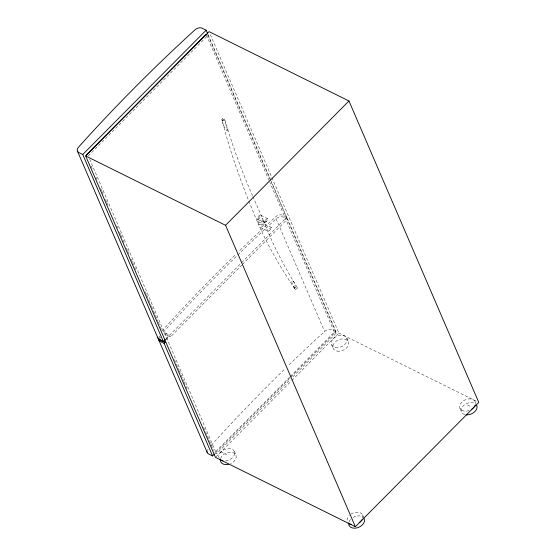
<?xml version="1.0" encoding="UTF-8"?>
<svg xmlns="http://www.w3.org/2000/svg" width="556" height="556" viewBox="0 0 556 556"><rect width="100%" height="100%" fill="white"/><g stroke="black" fill="none" stroke-linecap="round" stroke-linejoin="round"><path stroke-width="0.42" stroke-dasharray="2.78 2.08" d="M295.014 287.695L295 284.519A19.349 12.503 -59.8 0 0 293.742 281.781L292.254 280.377L291.636 280.773L292.428 285.04L294.298 287.619L296.946 288.654M88.251 155.93L208.02 35.264L206.088 34.312M166.029 338.792L240.984 263.28M241.589 262.668L286.701 217.222L271.279 181.409M163.978 332.87A4.149 2.856 -23.3 0 1 165.792 333.225L166.571 335.039L170.442 336.957L241.763 265.101M242.374 264.482L287.487 219.036L283.623 217.118A5.539 3.809 -23.3 0 0 276.123 218.862L265.865 228.307A1418.564 976.475 -23.3 0 0 237.558 255.19M289.732 377.051L214.574 452.772L216.506 453.731L290.447 379.241M290.343 376.44L334.344 332.113L269.875 182.417M215.631 452.862L290.156 377.781M290.767 377.163L335.97 331.619L287.487 219.036M292.887 376.78L336.276 333.072L271.12 181.784M216.075 456.768L291.24 381.048M291.851 380.436L338.875 333.058L209.744 33.221M260.284 214.991L258.304 216.221L256.803 218.779L264.482 222.643L266.929 220.913L267.971 218.855L260.284 214.991L259.388 217.174L256.941 218.904M267.825 218.73C265.344 218.758 262.501 224.839 266.47 221.413L265.837 219.961L264.427 221.907L264.482 222.643M264.037 223.714L262.057 224.937L260.555 227.494L268.235 231.359L270.682 229.628L271.724 227.578L264.037 223.714L263.141 225.896L260.695 227.619M271.578 227.446L269.139 229.176L268.235 231.359M286.701 217.222L282.837 215.304A5.539 3.809 -23.3 0 0 275.345 217.042L265.08 226.494A1418.564 976.475 -23.3 0 0 238.642 251.569M335.97 331.619L332.106 329.708A5.539 3.809 -23.3 0 0 324.614 331.445A1418.564 976.475 -23.3 0 0 287.911 365.966M338.875 333.058L476.61 401.349M334.344 332.113L336.276 333.072M467.54 405.032L471.891 407.194M165.792 333.225L169.656 335.136L170.442 336.957M220.92 451.889L226.716 454.766M294.708 288.724C280.808 267.971 268.096 246.343 258.088 223.429M297.245 287.619C284.199 266.421 272.482 244.313 263.676 221.003M252.57 195.747C241.533 170.741 232.234 144.963 224.52 118.741M252.917 196.532L262.891 219.182M475.151 401.724L476.089 403.899M459.923 408.347L461.487 411.975M346.847 338.111L348.41 341.738M207.868 34.166L270.939 180.61M208.02 35.264L270.779 180.985M206.429 35.104L269.528 181.617M331.612 344.734L333.176 348.362M276.123 218.862L324.614 331.445M362.644 515.071L363.582 517.247M234.333 451.451L235.897 455.086M89.62 159.113L216.506 453.731M91.121 166.119L92.15 168.503M95.924 177.267L96.952 179.651M100.719 188.415L101.748 190.798M102.096 191.598L103.805 195.58M105.522 199.562L106.55 201.946M106.891 202.745L108.608 206.728M116.836 225.833L117.865 228.224M119.582 232.206L120.61 234.597M120.951 235.39L122.667 239.372M123.015 240.171L124.725 244.153M126.441 248.129L127.47 250.52M127.81 251.319L129.527 255.301M131.244 259.277L132.272 261.667M132.613 262.467L134.33 266.449M134.67 267.241L135.699 269.632M145.304 291.928L146.332 294.319M146.673 295.111L148.389 299.093M148.73 299.892L151.135 305.466M151.475 306.259L153.192 310.241M153.532 311.04L157.987 321.389M158.335 322.188L160.045 326.163M160.392 326.963L161.421 329.354M174.452 359.607L178.907 369.962M179.254 370.755L183.709 381.11M184.05 381.902L187.824 390.666M203.6 427.293L213.546 450.381M257.31 221.615C243.236 188.553 230.816 154.707 221.976 119.846M159.176 336.873A5.539 3.809 -23.3 0 1 159.982 335.866M163.374 332.092A1418.564 976.475 -23.3 0 1 236.939 255.795M211.294 445.307A1418.564 976.475 -23.3 0 1 285.43 368.378M207.173 450.534A5.539 3.809 -23.3 0 1 207.666 449.457M162.025 330.903A1418.564 976.475 -23.3 0 1 236.161 253.974M164.757 334.684A4.149 2.856 -23.3 0 1 167.773 336.477A4.149 2.856 -23.3 0 1 165.945 339.876M159.878 338.701A4.149 2.856 -23.3 0 1 160.343 337.103M159.69 338.243A4.149 2.856 -23.3 0 1 159.259 337.617M219.106 458.081A8.305 5.713 -23.3 0 1 225.548 449.109A8.305 5.713 -23.3 0 1 234.674 453.098A8.305 5.713 -23.3 0 1 225.583 460.91M469.167 410.536A8.305 5.713 -23.3 0 1 459.673 407.555A8.305 5.713 -23.3 0 1 466.825 399.243A8.305 5.713 -23.3 0 1 475.491 403.19M220.537 458.651A8.305 5.713 -23.3 0 1 233.728 452.911A8.305 5.713 -23.3 0 1 230.58 463.628M464.747 414.567A8.305 5.713 -23.3 0 1 462.849 406.283A8.305 5.713 -23.3 0 1 474.546 403.183M350.836 514.182A8.305 5.713 -23.3 0 1 359.669 512.569A8.305 5.713 -23.3 0 1 362.776 518.129M347.076 520.228A8.305 5.713 -23.3 0 1 349.231 515.502M349.036 521.723A8.305 5.713 -23.3 0 1 350.794 519.137M353.004 517.434A8.305 5.713 -23.3 0 1 363.353 517.462M227.633 130.326L227.168 131.077C224.179 127.901 222.212 123.161 222.282 118.817L223.554 119.526L225.562 123.126L227.633 130.326M335.47 347.458A8.305 5.713 -23.3 0 0 347.18 339.577A8.305 5.713 -23.3 0 0 335.039 337.221A8.305 5.713 -23.3 0 0 335.47 347.458M337.033 351.093A8.305 5.713 -23.3 0 0 348.744 343.205A8.305 5.713 -23.3 0 0 336.602 340.856A8.305 5.713 -23.3 0 0 337.033 351.093M295.354 289.176A1.383 0.952 -23.3 0 0 297.3 287.862A1.383 0.952 -23.3 0 0 295.278 287.473A1.383 0.952 -23.3 0 0 295.354 289.176M222.622 120.304A1.383 0.952 -23.3 0 0 224.575 118.984A1.383 0.952 -23.3 0 0 222.546 118.595A1.383 0.952 -23.3 0 0 222.622 120.304M259.506 224.429A3.044 2.099 -23.3 0 0 263.794 221.538A3.044 2.099 -23.3 0 0 259.346 220.676A3.044 2.099 -23.3 0 0 259.506 224.429M258.721 222.615A3.044 2.099 -23.3 0 0 263.016 219.724A3.044 2.099 -23.3 0 0 258.561 218.862A3.044 2.099 -23.3 0 0 258.721 222.615"/><path stroke-width="0.83" d="M82.754 154.499L206.151 30.184L202.287 28.266A5.539 3.809 -23.3 0 0 194.795 30.01A1418.564 976.475 -23.3 0 0 78.653 147.013A5.539 3.809 -23.3 0 0 78.889 152.587L82.754 154.499L163.304 341.537L165.424 339.403M86.319 154.971L206.088 34.312M85.652 155.937L209.056 31.622L348.966 100.99L478.785 402.426L355.381 526.74L215.471 457.373L85.652 155.937L225.562 225.305L355.381 526.74M225.562 225.305L348.966 100.99M214.407 454.092L212.573 455.941L164.089 343.351L164.993 342.44L164.215 340.62M163.304 341.537L159.44 339.619A5.539 3.809 -23.3 0 1 157.765 337.193M161.129 340.522L164.993 342.44M164.089 343.351L160.218 341.433A5.539 3.809 -23.3 0 1 158.55 339.007M212.573 455.941L208.708 454.023A5.539 3.809 -23.3 0 1 207.034 451.597M206.151 30.184L207.527 33.367M77.444 151.135L157.994 338.173M158.773 339.987L207.263 452.57M161.97 340.8A4.149 2.856 -23.3 0 1 160.045 339.438M362.039 519.742A8.305 5.713 -23.3 0 1 359.218 522.577M351.274 524.419A8.305 5.713 -23.3 0 1 348.271 522.932M222.963 460.806A8.305 5.713 -23.3 0 1 219.961 459.319M228.537 464.309A8.305 5.713 -23.3 0 1 220.329 460.243M475.283 404.782A8.305 5.713 -23.3 0 1 471.731 409.23M476.714 405.352A8.305 5.713 -23.3 0 1 474.407 412.01A8.305 5.713 -23.3 0 1 465.97 414.804M364.208 518.699A8.305 5.713 -23.3 0 1 357.876 527.63A8.305 5.713 -23.3 0 1 348.64 523.856"/></g></svg>
